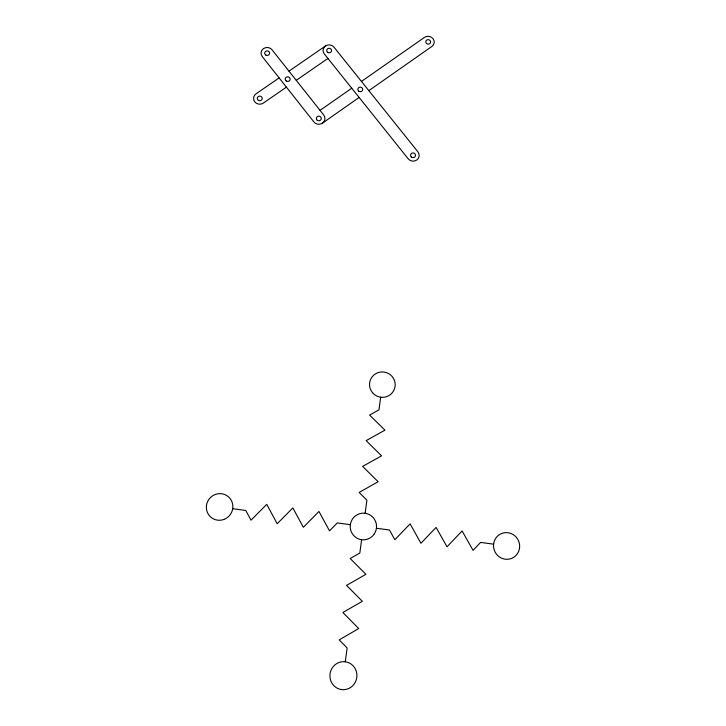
<?xml version="1.0" encoding="UTF-8"?>
<svg xmlns="http://www.w3.org/2000/svg" width="726" height="726" viewBox="0 0 726 726"><rect width="100%" height="100%" fill="white"/><g stroke="black" fill="none" stroke-linecap="round" stroke-linejoin="round"><path stroke-width="1.09" d="M345.286 661.767A14.039 13.504 -82.5 0 0 330.902 681.079A14.039 13.504 -82.5 0 0 354.079 684.182A14.039 13.504 -82.5 0 0 345.286 661.767L347.137 647.955L339.178 639.878L358.735 628.544L342.881 612.508L362.338 601.291L346.556 585.392L365.904 574.302L350.186 558.521L359.824 553.03L361.612 539.717M365.142 513.282L366.902 500.15L359.125 492.428L378.146 481.737L362.646 466.401L381.567 455.837L366.14 440.618L384.971 430.155L369.598 415.063L378.972 409.881L380.669 397.213M322.498 123.13A6.153 5.799 3.2 0 0 323.723 115.017L272.059 49.804A6.107 5.672 0.3 0 0 263.529 48.597A6.107 5.672 0.3 0 0 262.231 56.528L313.886 121.914A6.153 5.799 3.2 0 0 322.498 123.13L359.125 97.447M368.844 90.641L431.888 46.437A6.035 5.599 11.2 0 0 432.932 38.587A6.035 5.599 11.2 0 0 424.492 37.38L361.457 81.43M320.039 110.37L351.747 88.218M286.416 87.147L263.384 103.056A6.162 5.772 -1.1 0 1 254.772 101.849A6.162 5.772 -1.1 0 1 256.096 93.772L279.129 77.918M296.253 80.341L327.943 58.443M288.966 71.139L325.502 45.974A6.071 5.654 4.5 0 1 333.996 47.181L417.886 151.798A6.162 5.844 11.7 0 1 416.788 159.992A6.162 5.844 11.7 0 1 408.166 158.767L324.286 53.878A6.071 5.654 4.5 0 1 325.493 45.983M232.71 508.699L245.796 510.478L250.987 520.188L266.751 504.361L277.187 523.745L292.859 507.91L303.368 527.303L318.95 511.458L329.522 530.86L337.281 522.92L350.331 524.698M376.422 528.238L389.463 530.016L394.844 539.727L410.117 523.863L420.944 543.275L436.117 527.403L447.016 546.814L462.108 530.942L473.08 550.362L480.594 542.404L493.589 544.173M374.335 533.873A13.34 13.159 -87 0 0 364.216 513.182A13.34 13.159 -87 0 0 351.584 532.439A13.34 13.159 -87 0 0 374.335 533.873M372.565 392.784A12.85 12.687 17.4 0 0 394.436 388.991A12.85 12.687 17.4 0 0 380.052 372.12A12.85 12.687 17.4 0 0 372.565 392.784M223.762 519.498A13.458 13.122 -50 0 0 228.445 496.802A13.458 13.122 -50 0 0 206.629 504.561A13.458 13.122 -50 0 0 223.762 519.498M493.626 543.901A13.422 13.014 66.9 0 0 511.558 558.43A13.422 13.014 66.9 0 0 514.562 535.57A13.422 13.014 66.9 0 0 493.626 543.901M317.335 120.316A2.459 2.314 3.2 0 0 321.255 118.755A2.459 2.314 3.2 0 0 317.834 116.323A2.459 2.314 3.2 0 0 317.335 120.316M411.315 156.925A2.468 2.332 11.7 0 0 415.417 155.899A2.468 2.332 11.7 0 0 412.35 153.014A2.468 2.332 11.7 0 0 411.315 156.925M426.525 43.478A2.414 2.242 11.2 0 0 430.527 42.507A2.414 2.242 11.2 0 0 427.523 39.73A2.414 2.242 11.2 0 0 426.525 43.478M358.844 91.249A2.441 2.287 6.7 0 0 362.719 89.715A2.441 2.287 6.7 0 0 359.316 87.32A2.441 2.287 6.7 0 0 358.844 91.249M327.698 52.326A2.432 2.26 4.5 0 0 331.555 50.82A2.432 2.26 4.5 0 0 328.188 48.442A2.432 2.26 4.5 0 0 327.698 52.326M286.353 81.049A2.45 2.287 1.3 0 0 290.137 79.261A2.45 2.287 1.3 0 0 286.579 77.083A2.45 2.287 1.3 0 0 286.353 81.049M265.807 55.058A2.441 2.269 0.3 0 0 269.582 53.288A2.441 2.269 0.3 0 0 266.043 51.138A2.441 2.269 0.3 0 0 265.807 55.058M258.538 100.433A2.459 2.305 -1.1 0 0 262.195 98.373A2.459 2.305 -1.1 0 0 258.474 96.44A2.459 2.305 -1.1 0 0 258.538 100.433"/></g></svg>
